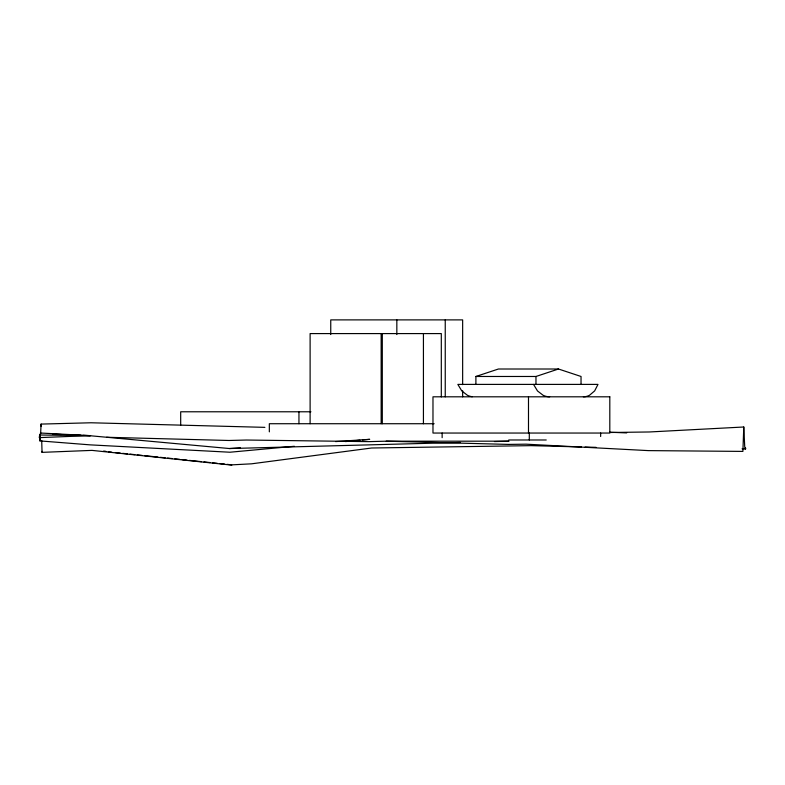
<?xml version="1.0" encoding="UTF-8"?>
<svg xmlns="http://www.w3.org/2000/svg" width="785" height="785" viewBox="0 0 785 785"><rect width="100%" height="100%" fill="white"/><g stroke="black" fill="none" stroke-linecap="round" stroke-linejoin="round"><path stroke-width="1.18" d="M83.269 435.371L90.579 435.655L40.447 433.026L39.976 440.915L90.098 444.859L229.907 452.229L294.336 446.282M89.627 435.655L39.662 434.998L39.25 437.628L89.205 435.655L229.426 448.539L460.402 442.465M231.801 465.112L92.002 450.384L42.047 452.356L42.115 451.326M610.063 432.496L649.303 431.976L743.778 427.001L742.895 451.404L648.41 450.619L526.038 444.173L508.611 444.408L386.23 441.18L368.813 441.641L246.431 440.032L229.014 440.483L106.632 437.265M264.888 427.354L91.05 422.772L41.095 424.086L40.614 433.683L40.447 433.026M475.896 384.395L475.896 376.476L498.426 369.009L558.498 369.009L581.037 376.476L581.037 384.395M475.896 376.476L535.969 376.476L558.498 369.009M345.39 441.582L347.824 441.356M353.898 440.797L359.981 440.238M362.405 440.012L369.706 439.335L335.548 441.582M229.426 448.539L240.406 447.823M494.442 441.562L509.023 441.18L386.23 441.18M310.938 411.782L180.687 411.782L180.687 425.264M434.154 423.723L269.334 423.723L269.334 431.858M508.719 439.983L546.232 439.983M742.07 448.804L745.75 448.804L745.524 447.95L745.21 449.187L744.73 446.753L743.778 427.001M581.41 446.959L531.16 445.644L371.668 447.999L251.563 463.817L231.869 464.857L227.022 464.337M585.09 447.058L596.119 447.352M609.66 432.231L626.685 432.908M52.801 434.164L61.338 434.498M67.422 434.743L80.826 435.273M115.395 452.582L120.252 453.092M122.676 453.347L127.533 453.858M129.957 454.113L134.814 454.633M137.238 454.888L142.095 455.398M144.518 455.653L157.863 457.056M160.287 457.312L165.144 457.822M167.568 458.077L172.425 458.587M174.849 458.842L179.706 459.353M182.13 459.617L186.977 460.128M189.411 460.383L201.539 461.659M203.963 461.914L210.037 462.551M212.46 462.807L217.317 463.317M219.741 463.572L224.588 464.082M103.649 451.022L105.965 451.365M108.281 451.699L111.764 452.199M533.535 384.395L537.509 390.959L543.141 395.297A24.678 18.919 90 0 0 549.677 396.808M39.662 434.998L39.976 440.915M41.095 424.086L41.193 426.451M41.703 440.522L42.047 452.356M600.653 433.045L600.653 436.509M535.969 376.476L535.969 384.395M529.296 433.045L529.296 439.983M528.491 396.808L528.491 433.045M462.65 384.63L462.65 319.887L330.75 319.887L330.75 334.547M462.65 390.744L462.65 396.847M445.242 319.887L445.242 396.847M442.141 433.045L442.141 437.667M441.307 396.925L441.307 333.586L310.114 333.586L310.114 423.723M423.429 333.586L423.429 423.723M396.837 319.887L396.837 334.547M382.305 333.586L382.305 423.723M381.157 333.586L381.157 423.723M298.948 411.782L298.948 423.723M472.315 396.719A24.678 18.919 90 0 1 467.448 395.297L461.806 390.959L457.841 384.395L597.984 384.395L594.657 390.901L589.515 395.267A21.411 16.416 -90 0 1 583.392 396.808M609.808 396.808L432.977 396.808L432.977 433.045L609.808 433.045L609.808 396.808"/></g></svg>
